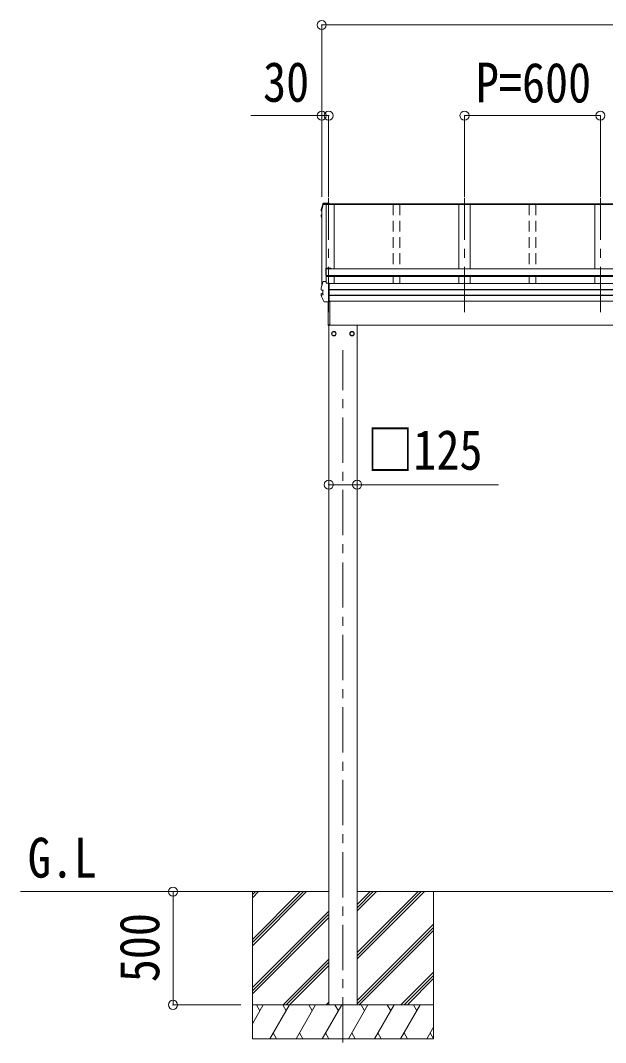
# Model space of a CAD drawing. Units: millimetres at full size, sheet at 1:40. Extents: x -11243 to 11243, y -7760 to 7760.
# Drawn here: x -6751 to -4168, y -4633 to -121 of the extents above; entities that cross this region are included whole.
import ezdxf
from ezdxf.enums import TextEntityAlignment as Align

# ---------------------------------------------------------------- set-up
doc = ezdxf.new("R2010")
doc.units = ezdxf.units.MM
doc.header["$LTSCALE"] = 40
doc.header["$PDMODE"] = 32
doc.header["$PDSIZE"] = 40
doc.linetypes.add('CHAIN1', pattern=[8, 5, -1, 1, -1])
doc.linetypes.add('DASHED1', pattern=[1.8, 1.2, -0.6])
doc.layers.add('0-3_ELV2', color=7, linetype='Continuous', lineweight=9)
doc.layers.add('0-6_OTH_LINE', color=6, linetype='Continuous', lineweight=9)
doc.styles.add('ＭＳ ゴシック', font='')
doc.styles.get('ＭＳ ゴシック').set_extended_font_data('MS Gothic')

msp = doc.modelspace()

# ---------------------------------------------------------------- linework, layer by layer
at = {"layer": '0-3_ELV2', "color": 6}
for p, q in [((-5420.6, -140.95), (-5420.6, -899.95)), ((-5420.6, -540.95), (-5733.94, -540.95)), ((-5420.6, -540.95), (-5420.6, -899.95)), ((-5390.6, -540.95), (-5390.6, -899.95)), ((-4790.6, -540.95), (-4790.6, -899.95)), ((-4190.6, -540.95), (-4790.6, -540.95)), ((-4190.6, -540.95), (-4190.6, -899.95)), ((-5264.6, -2170.77), (-5389.6, -2170.77)), ((-5264.6, -2170.77), (-4641.12, -2170.77)), ((-6077.1, -3966.78), (-5778.1, -3966.78)), ((-6077.1, -4466.78), (-5778.1, -4466.78))]:
    msp.add_line(p, q, dxfattribs=at)
at = {"layer": '0-3_ELV2', "color": 4}
for p, q in [((-5422.87, -955.43), (-5420.55, -946.58)), ((-5420.55, -946.58), (-5418.09, -937.82)), ((-5418.09, -937.82), (-5415.47, -929.16)), ((-5365.6, -933.13), (-5414.04, -933.13)), ((-5401.57, -932.98), (-5413.99, -932.98)), ((-5413.84, -931.48), (-5401.8, -931.48)), ((-5412.6, -927.87), (-5412.6, -927.86)), ((-5412.6, -927.87), (-5387.6, -927.87)), ((-5412.6, -927.87), (-5412.6, -927.87)), ((-5401.8, -930.39), (-5401.42, -932.89)), ((-5401.8, -931.48), (-5401.8, -930.39)), ((-5387.6, -930.39), (-5401.8, -930.39)), ((-5401.8, -931.48), (-5401.57, -932.98)), ((-5401.57, -932.98), (-5401.57, -932.63)), ((-5401.5, -933.13), (-5401.5, -1276.47)), ((-5390.6, -932.89), (-5401.42, -932.89)), ((-5400.9, -933.13), (-5400.9, -1280.42)), ((-2390.6, -932.22), (-5390.6, -932.22)), ((-2390.6, -933.12), (-5390.6, -933.12)), ((-5387.6, -932.22), (-5387.6, -927.87)), ((-2393.6, -929.95), (-5387.6, -929.95)), ((-5365.6, -933.04), (-5365.6, -1217.3)), ((-4815.6, -933.04), (-4815.6, -1217.3)), ((-4765.6, -933.04), (-4765.6, -1217.3)), ((-4215.55, -933.04), (-4215.55, -1217.3)), ((-5423.01, -984.83), (-5423.01, -980.77)), ((-5422.91, -959.8), (-5422.91, -955.75)), ((-5420.6, -983.29), (-5421.96, -983.56)), ((-5421.86, -961.07), (-5420.6, -961.32)), ((-5420.6, -984.82), (-5421.44, -984.98)), ((-5420.6, -979.2), (-5421.43, -979.3)), ((-5421.43, -979.3), (-5421.43, -979.3)), ((-5420.6, -959.79), (-5421.37, -959.64)), ((-5420.6, -959.44), (-5421.28, -959.31)), ((-5420.6, -956.49), (-5420.6, -1293.27)), ((-5402.7, -1217.27), (-5402.7, -1246.73)), ((-5380.7, -1215.27), (-5400.7, -1215.27)), ((-5400.7, -1251.32), (-5400.7, -1216.81)), ((-5380.7, -1216.81), (-5400.7, -1216.81)), ((-2380.5, -1217.43), (-5400.7, -1217.43)), ((-5380.7, -1215.27), (-5380.7, -1217.43)), ((-5400.7, -1246.73), (-5402.7, -1246.73)), ((-2380.5, -1246.47), (-5400.7, -1246.47)), ((-2380.5, -1248.21), (-5400.7, -1248.21)), ((-2380.5, -1251.32), (-5400.7, -1251.32)), ((-5365.6, -1249.28), (-5365.6, -1282.95)), ((-4815.6, -1251.32), (-4815.6, -1282.95)), ((-4765.6, -1251.32), (-4765.6, -1282.95)), ((-4215.55, -1251.32), (-4215.55, -1282.95)), ((-5422.91, -1309.84), (-5422.91, -1302.46)), ((-5413.84, -1274.14), (-5401.8, -1274.14)), ((-5401.57, -1275.64), (-5401.8, -1274.14)), ((-5401.57, -1275.64), (-5401.57, -1275.99)), ((-5400.84, -1280.77), (-5401.57, -1275.99)), ((-5400.86, -1280.77), (-5401.42, -1277.09)), ((-5401.42, -1280.77), (-5401.42, -1277.09)), ((-5387.6, -1363.19), (-5387.6, -1280.77)), ((-2393.6, -1282.95), (-5387.6, -1282.95)), ((-5423.01, -1334.89), (-5423.01, -1327.49)), ((-5421.96, -1326.22), (-5416, -1325.06)), ((-5421.43, -1333.6), (-5415.03, -1331.91)), ((-5421.43, -1333.6), (-5421.43, -1333.6)), ((-5421.29, -1311.32), (-5421.28, -1311.32)), ((-5415.03, -1312.09), (-5421.28, -1311.32)), ((-5415.6, -1312.22), (-5415.6, -1331.44)), ((-5415.03, -1312.09), (-5415.03, -1312.09)), ((-5415.03, -1331.91), (-5415.03, -1331.91)), ((-2393.6, -1309.47), (-5387.6, -1309.47)), ((-2393.6, -1310.36), (-5387.6, -1310.36)), ((-2393.6, -1333.58), (-5387.6, -1333.58)), ((-2393.6, -1335.51), (-5387.6, -1335.51)), ((-5387.6, -1363.19), (-5408.24, -1363.19)), ((-5392.6, -1467.38), (-5392.6, -1363.19)), ((-5392.1, -1467.78), (-5392.1, -1363.19)), ((-2393.6, -1360.55), (-5387.6, -1360.55)), ((-5385.6, -1360.55), (-5385.6, -1465.38)), ((-5392.1, -1467.78), (-5392.1, -1467.78)), ((-5392.1, -1467.78), (-5392.1, -1467.84)), ((-5390.6, -1465.38), (-5385.6, -1465.38)), ((-5390.6, -1467.88), (-5390.6, -1465.38)), ((-2509.89, -1466.78), (-5390.6, -1466.78)), ((-5389.6, -1466.78), (-5389.6, -4466.78)), ((-5264.6, -4466.78), (-5264.6, -1466.78)), ((-5358.5, -1503.53), (-5358.6, -1503.53)), ((-5358.5, -1504.03), (-5358.6, -1504.03)), ((-5295.69, -1503.53), (-5295.59, -1503.53)), ((-5295.69, -1504.03), (-5295.59, -1504.03))]:
    msp.add_line(p, q, dxfattribs=at)
at = {"layer": '0-3_ELV2', "color": 5, "linetype": 'CHAIN1'}
for p, q in [((-5390.55, -1408.78), (-5390.55, -904.6)), ((-4790.6, -1408.78), (-4790.6, -904.6)), ((-4190.6, -1408.78), (-4190.6, -904.6)), ((-5327.1, -4633.3), (-5327.1, -1576.21))]:
    msp.add_line(p, q, dxfattribs=at)
at = {"layer": '0-3_ELV2', "color": 4, "linetype": 'DASHED1'}
for p, q in [((-5105.6, -933.04), (-5105.6, -1217.43)), ((-5075.6, -933.04), (-5075.6, -1217.43)), ((-4505.6, -933.04), (-4505.6, -1217.43)), ((-4475.6, -933.04), (-4475.6, -1217.43)), ((-5105.6, -1251.32), (-5105.6, -1282.95)), ((-5075.6, -1251.32), (-5075.6, -1282.95)), ((-4505.6, -1251.32), (-4505.6, -1282.95)), ((-4475.6, -1251.32), (-4475.6, -1282.95))]:
    msp.add_line(p, q, dxfattribs=at)
at = {"layer": '0-3_ELV2'}
for p, q in [((-5389.6, -3966.78), (-6750.7, -3966.78)), ((-5727.1, -3966.78), (-5727.1, -4616.78)), ((-5727.1, -4178.01), (-5515.87, -3966.78)), ((-5727.1, -4192.15), (-5501.73, -3966.78)), ((-5727.1, -4206.29), (-5487.58, -3966.78)), ((-5727.1, -3994.16), (-5699.72, -3966.78)), ((-5727.1, -3980.02), (-5713.86, -3966.78)), ((-2516.6, -3966.78), (-5264.6, -3966.78)), ((-5264.6, -4264.29), (-4967.08, -3966.78)), ((-5264.6, -4236.01), (-4995.37, -3966.78)), ((-5264.6, -4250.15), (-4981.23, -3966.78)), ((-5264.6, -4052.16), (-5179.22, -3966.78)), ((-5264.6, -4038.02), (-5193.36, -3966.78)), ((-5264.6, -4023.88), (-5207.5, -3966.78)), ((-4927.1, -3966.78), (-4927.1, -4616.78)), ((-5727.1, -4390.14), (-5389.6, -4052.64)), ((-5727.1, -4404.28), (-5389.6, -4066.78)), ((-5727.1, -4418.42), (-5389.6, -4080.92)), ((-5264.6, -4448.14), (-4927.1, -4110.64)), ((-5264.6, -4462.28), (-4927.1, -4124.78)), ((-5254.95, -4466.78), (-4927.1, -4138.92)), ((-5591.61, -4466.78), (-5389.6, -4264.77)), ((-5577.46, -4466.78), (-5389.6, -4278.91)), ((-5563.32, -4466.78), (-5389.6, -4293.06)), ((-5071.11, -4466.78), (-4927.1, -4322.77)), ((-5056.96, -4466.78), (-4927.1, -4336.91)), ((-5042.82, -4466.78), (-4927.1, -4351.06)), ((-4927.1, -4466.78), (-5727.1, -4466.78)), ((-5727.1, -4550.61), (-5678.7, -4466.78)), ((-5693.7, -4492.76), (-5708.7, -4466.78)), ((-5649.83, -4616.78), (-5563.23, -4466.78)), ((-5578.23, -4492.76), (-5593.23, -4466.78)), ((-5534.36, -4616.78), (-5447.76, -4466.78)), ((-5462.76, -4492.76), (-5477.76, -4466.78)), ((-5418.89, -4616.78), (-5332.29, -4466.78)), ((-5401.19, -4466.78), (-5389.6, -4455.19)), ((-5347.29, -4492.76), (-5362.29, -4466.78)), ((-5303.42, -4616.78), (-5216.82, -4466.78)), ((-5231.82, -4492.76), (-5246.82, -4466.78)), ((-5187.95, -4616.78), (-5101.35, -4466.78)), ((-5131.35, -4466.78), (-5116.35, -4492.76)), ((-5072.48, -4616.78), (-4985.88, -4466.78)), ((-5000.88, -4492.76), (-5015.88, -4466.78)), ((-5634.83, -4590.8), (-5619.83, -4616.78)), ((-5519.36, -4590.8), (-5504.36, -4616.78)), ((-5403.89, -4590.8), (-5388.89, -4616.78)), ((-5288.42, -4590.8), (-5273.42, -4616.78)), ((-5172.95, -4590.8), (-5157.95, -4616.78)), ((-5057.48, -4590.8), (-5042.48, -4616.78)), ((-4957.01, -4616.78), (-4927.1, -4564.97)), ((-4942.01, -4590.8), (-4927.1, -4616.63)), ((-5727.1, -4616.78), (-4927.1, -4616.78))]:
    msp.add_line(p, q, dxfattribs=at)
at = {"layer": '0-3_ELV2', "color": 4}
for points in [[(-5415.46, -929.14), (-5415.34, -928.85), (-5415.17, -928.58), (-5414.95, -928.36), (-5414.69, -928.17), (-5414.42, -928.04), (-5414.15, -927.96), (-5413.91, -927.92), (-5413.69, -927.9), (-5413.43, -927.88), (-5413.14, -927.87), (-5412.84, -927.87), (-5412.52, -927.86)], [(-5387.6, -931.89), (-5390.6, -931.89), (-5390.6, -932.89)], [(-5420.6, -991.03), (-5421.52, -988.8), (-5422.92, -985.31)], [(-5422.87, -955.44), (-5422.91, -955.7), (-5422.91, -955.75)], [(-5422.87, -1302.15), (-5422.91, -1302.41), (-5422.91, -1302.46)], [(-5387.6, -1280.77), (-5401.8, -1280.77), (-5401.8, -1274.14)], [(-5422.91, -1335.38), (-5422.98, -1335.22), (-5423.02, -1335.05), (-5423.01, -1334.87)], [(-5422.92, -1335.36), (-5420.07, -1342.18), (-5417.12, -1348.91), (-5414.08, -1355.56), (-5410.96, -1362.13)], [(-5422.91, -1309.88), (-5422.91, -1309.79), (-5422.87, -1309.53)], [(-5421.37, -1311.3), (-5421.65, -1311.22), (-5421.89, -1311.15), (-5422.12, -1311.05), (-5422.4, -1310.88), (-5422.66, -1310.61), (-5422.84, -1310.27), (-5422.9, -1309.88)], [(-5422.11, -1335.58), (-5422.21, -1335.25), (-5422.23, -1334.89), (-5422.19, -1334.53), (-5422.07, -1334.2), (-5421.9, -1333.92), (-5421.68, -1333.72), (-5421.43, -1333.6)], [(-5421.29, -1311.32), (-5421.51, -1311.24), (-5421.72, -1311.1), (-5421.89, -1310.88), (-5422.01, -1310.6), (-5422.08, -1310.29), (-5422.09, -1309.97), (-5422.04, -1309.64)], [(-5415.6, -1312.22), (-5415.61, -1312.1), (-5415.65, -1312.01)], [(-5415.03, -1312.09), (-5414.95, -1312.11), (-5414.87, -1312.16), (-5414.81, -1312.24), (-5414.76, -1312.34), (-5414.73, -1312.45), (-5414.72, -1312.57)], [(-5415.03, -1331.91), (-5414.95, -1331.87), (-5414.87, -1331.81), (-5414.81, -1331.72), (-5414.76, -1331.62), (-5414.73, -1331.5), (-5414.72, -1331.39)], [(-5408.27, -1363.19), (-5408.64, -1363.18), (-5409, -1363.17), (-5409.31, -1363.15), (-5409.59, -1363.12), (-5409.9, -1363.05), (-5410.23, -1362.91), (-5410.54, -1362.69), (-5410.8, -1362.41), (-5410.97, -1362.08)], [(-5392.1, -1467.84), (-5392.1, -1467.88), (-5392.1, -1467.88)], [(-5392.1, -1467.88), (-5392.1, -1467.88), (-5390.6, -1467.88)]]:
    msp.add_lwpolyline(points, dxfattribs=at)
for points in [[(-5367.1, -1493.96), (-5375.6, -1498.87), (-5375.6, -1508.69), (-5367.1, -1513.59), (-5358.6, -1508.69), (-5358.6, -1498.87)], [(-5287.1, -1493.96), (-5278.6, -1498.87), (-5278.6, -1508.69), (-5287.1, -1513.59), (-5295.6, -1508.69), (-5295.6, -1498.87)]]:
    msp.add_lwpolyline(points, close=True, dxfattribs=at)
for centre, radius in [((-5367.1, -1503.78), 10), ((-5367.1, -1503.78), 8.5), ((-5287.1, -1503.78), 10), ((-5287.1, -1503.78), 8.5)]:
    msp.add_circle(centre, radius, dxfattribs=at)
for centre, radius, start, end in [((-4937.59, -1079.14), 499.82, 162.96047, 166.14879), ((-4937.58, -1079.14), 498.32, 162.94349, 166.12469), ((-5413.84, -933.18), 1.7, 89.95676, 162.90929), ((-5421.72, -980.77), 1.3, 100.9005, 179.9623), ((-5421.72, -984.83), 1.3, 100.8868, 201.66215), ((-5421.61, -959.8), 1.3, 166.2046, 259.10358), ((-4958.27, -800.27), 498.64, 201.74241, 202.00165), ((-4958.27, -799.92), 498.64, 201.78246, 202.00165), ((-5400.7, -1217.27), 2, 90, 180), ((-4937.59, -1421.8), 499.82, 162.96047, 166.14879), ((-5413.84, -1275.84), 1.7, 89.95676, 162.90929), ((-5421.72, -1327.49), 1.3, 100.9005, 179.9623), ((-5416.1, -1324.57), 0.499, 280.91518, 359.94761), ((-5392.1, -1467.38), 0.5, 180, 269.5), ((-5379.95, -1452.71), 12.15, 179.0404, 180.9596), ((-5367.1, -1503.78), 8.6, 171.25399, 188.74601), ((-5367.1, -1503.78), 8.6, 111.25399, 128.74601), ((-5367.1, -1503.78), 8.6, 231.25399, 248.74601), ((-5367.1, -1503.78), 8.6, 51.25399, 68.74601), ((-5367.1, -1503.78), 8.6, 291.25399, 308.74601), ((-5367.1, -1503.78), 8.6, 1.66581, 8.74601), ((-5367.1, -1503.78), 8.6, 351.25399, 358.33419), ((-5287.1, -1503.78), 8.6, 171.25399, 178.33419), ((-5287.1, -1503.78), 8.6, 181.66581, 188.74601), ((-5287.1, -1503.78), 8.6, 111.25399, 128.74601), ((-5287.1, -1503.78), 8.6, 231.25399, 248.74601), ((-5287.1, -1503.78), 8.6, 51.25399, 68.74601), ((-5287.1, -1503.78), 8.6, 291.25399, 308.74601), ((-5287.1, -1503.78), 8.6, 351.25399, 8.74601)]:
    msp.add_arc(centre, radius, start, end, dxfattribs=at)
at = {"layer": '0-3_ELV2', "color": 6}
for p in [(-5420.6, -140.95), (-5420.6, -540.95), (-5390.6, -540.95), (-4790.6, -540.95), (-4190.6, -540.95), (-5389.6, -2170.77), (-5264.6, -2170.77), (-6077.1, -3966.78), (-6077.1, -4466.78)]:
    msp.add_point(p, dxfattribs=at)
at = {"layer": '0-6_OTH_LINE'}
for p, q in [((-5420.6, -140.95), (-2360.6, -140.95)), ((-5390.6, -540.95), (-5420.6, -540.95)), ((-6077.1, -4466.78), (-6077.1, -3966.78))]:
    msp.add_line(p, q, dxfattribs=at)

# ---------------------------------------------------------------- texts
at = {"layer": '0-3_ELV2', "style": 'ＭＳ ゴシック', "width": 0.85}
for s, p in [('30', (-5679.76, -532.86)), ('P=600', (-4740.6, -535.95)), ('□125', (-5220.68, -2157.4)), ('G.L', (-6718.58, -3957.92))]:
    msp.add_text(s, height=176, dxfattribs=at).set_placement(p, align=Align.BOTTOM_LEFT)
msp.add_text('500', height=176, rotation=90, dxfattribs=at).set_placement((-6085.1, -4366.78), align=Align.BOTTOM_LEFT)

doc.saveas('drawing.dxf')
